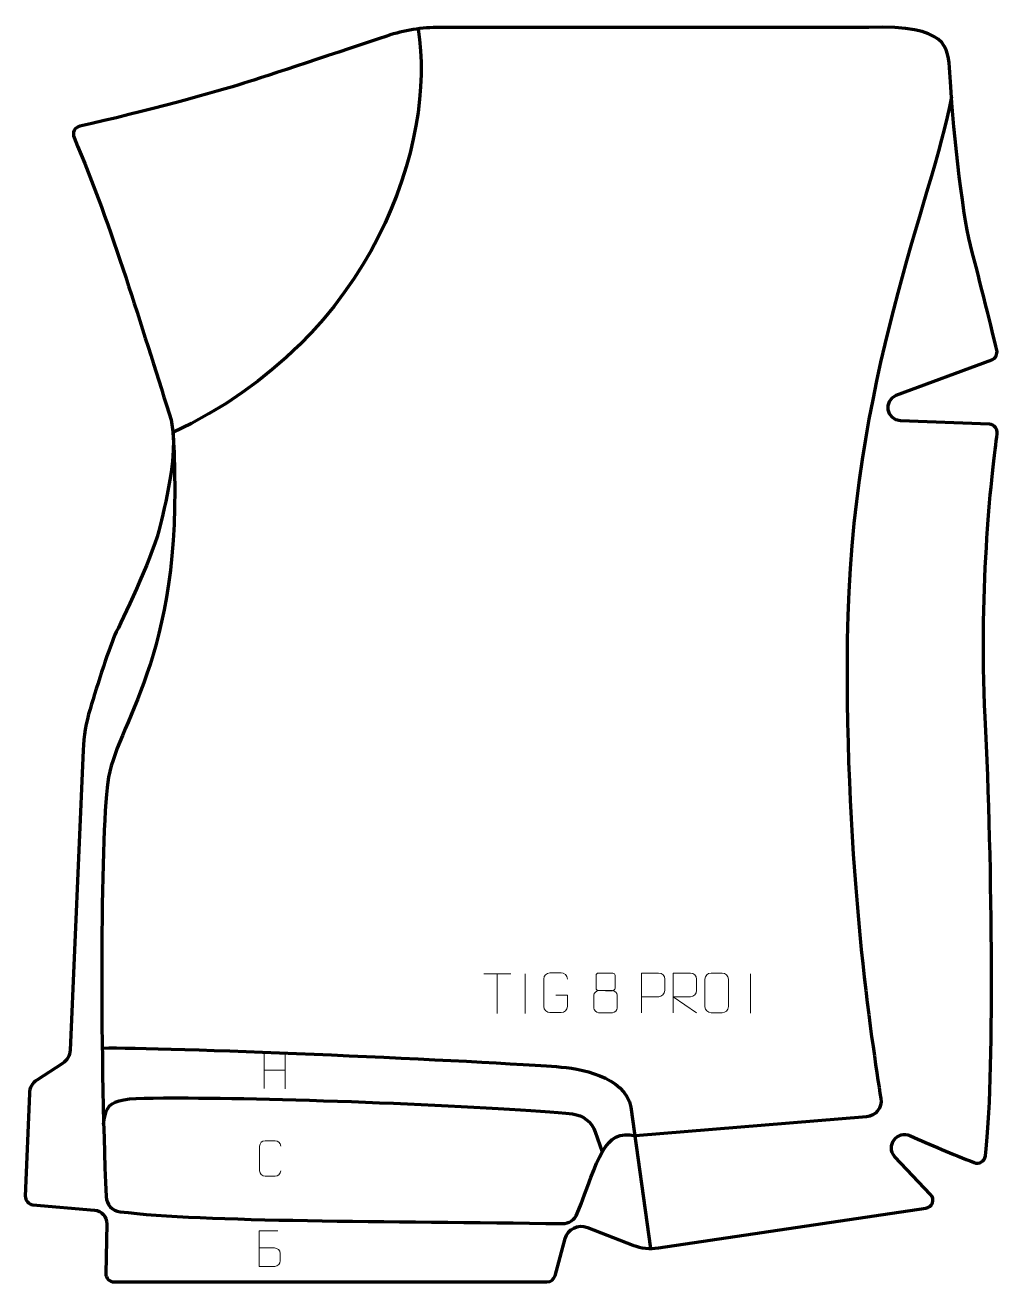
# Model space of a CAD drawing. Header units: millimetres. Extents: x -306 to 307, y -395 to 397.
import ezdxf

# ---------------------------------------------------------------- set-up
doc = ezdxf.new("R2010")
doc.units = ezdxf.units.MM
doc.header["$MEASUREMENT"] = 0
for name, color, linetype in [('layer 1', 7, 'Continuous'), ('layer 2', 7, 'Continuous'), ('layer 3', 7, 'Continuous')]:
    doc.layers.add(name, color=color, linetype=linetype)

msp = doc.modelspace()

# ---------------------------------------------------------------- linework, layer by layer
at = {"layer": 'layer 1', "color": 250, "lineweight": 9}
for points in [[(-17.353, -201.2971), (-17.353, -201.2971), (-0.3658, -201.2971), (-0.3658, -201.2971)], [(-8.8592, -226.2271), (-8.8592, -226.2271), (-8.8592, -201.2736), (-8.8592, -201.2736)], [(8.7795, -201.2633), (8.7795, -201.2633), (8.7795, -226.2374), (8.7795, -226.2374)], [(150.7092, -201.2075), (150.7092, -201.2075), (150.7092, -226.1816), (150.7092, -226.1816)], [(-155.6789, -251.4754), (-155.6789, -251.4754), (-155.6789, -273.6681), (-155.6789, -273.6681)], [(-142.5632, -251.4754), (-142.5632, -251.4754), (-142.5632, -273.8257), (-142.5632, -273.8257)], [(-155.6614, -262.1178), (-155.6614, -262.1178), (-142.5632, -262.1178), (-142.5632, -262.1178)]]:
    msp.add_open_spline(points, degree=3, dxfattribs=at)
for points, knots in [([(28.1457, -214.6871), (28.1457, -214.6871), (35.3138, -214.6871), (35.3138, -214.6871), (35.3138, -214.6871), (35.3138, -214.6871), (35.3138, -221.8552), (35.3138, -221.8552), (35.3138, -221.8552), (35.1741, -224.1786), (33.4969, -225.6582), (31.3491, -225.669), (31.3491, -225.669), (29.0173, -225.6686), (26.6853, -225.6686), (24.3538, -225.669), (24.3538, -225.669), (22.4289, -225.7744), (20.4567, -223.8899), (20.4679, -221.8726), (20.4679, -221.8726), (20.4683, -216.1025), (20.4683, -210.3328), (20.4679, -204.5635), (20.4679, -204.5635), (20.4721, -202.4254), (22.2189, -200.7062), (24.3712, -200.7196), (24.3712, -200.7196), (26.6969, -200.7196), (29.023, -200.7196), (31.3491, -200.7196), (31.3491, -200.7196), (33.2958, -200.6842), (35.2872, -202.1757), (35.3138, -204.6134)], [0, 0, 0, 0, 0.1, 0.1, 0.1, 0.1, 0.2, 0.2, 0.2, 0.2, 0.3, 0.3, 0.3, 0.3, 0.4, 0.4, 0.4, 0.4, 0.5, 0.5, 0.5, 0.5, 0.6, 0.6, 0.6, 0.6, 0.7, 0.7, 0.7, 0.7, 0.8, 0.8, 0.8, 0.8, 1, 1, 1, 1]), ([(53.4198, -202.3231), (53.4198, -204.5361), (53.4198, -208.2184), (53.4198, -210.4317), (53.4198, -210.4317), (53.4348, -210.9391), (54.2422, -211.8705), (54.9423, -211.8693), (54.9423, -211.8693), (57.9122, -211.8691), (60.8824, -211.954), (63.8528, -211.9543), (63.8528, -211.9543), (64.6499, -211.9501), (65.3706, -211.1598), (65.368, -210.4391), (65.368, -210.4391), (65.3677, -208.2231), (65.3677, -204.5384), (65.368, -202.3231), (65.368, -202.3231), (65.3495, -201.6123), (64.7381, -200.8519), (63.9042, -200.8593), (63.9042, -200.8593), (60.8871, -200.8596), (57.8702, -200.8596), (54.8536, -200.8593), (54.8536, -200.8593), (54.2272, -200.8517), (53.4031, -201.5627), (53.4198, -202.3231)], [0, 0, 0, 0, 0.11111111, 0.11111111, 0.11111111, 0.11111111, 0.22222222, 0.22222222, 0.22222222, 0.22222222, 0.33333333, 0.33333333, 0.33333333, 0.33333333, 0.44444444, 0.44444444, 0.44444444, 0.44444444, 0.55555556, 0.55555556, 0.55555556, 0.55555556, 0.66666667, 0.66666667, 0.66666667, 0.66666667, 0.77777778, 0.77777778, 0.77777778, 0.77777778, 1, 1, 1, 1]), ([(82.0411, -225.8108), (82.0411, -225.8108), (82.0411, -200.8572), (82.0411, -200.8572), (82.0411, -200.8572), (85.6361, -200.8572), (89.2314, -200.8572), (92.8268, -200.8572), (92.8268, -200.8572), (95.152, -200.8951), (96.7094, -202.3852), (96.7052, -204.7513), (96.7052, -204.7513), (96.7048, -206.787), (96.7048, -209.8463), (96.7052, -211.8823), (96.7052, -211.8823), (96.6987, -213.7577), (94.8865, -215.6996), (92.8769, -215.7187), (92.8769, -215.7187), (92.8769, -215.7187), (82.0411, -215.7187), (82.0411, -215.7187)], [0, 0, 0, 0, 0.14285714, 0.14285714, 0.14285714, 0.14285714, 0.28571429, 0.28571429, 0.28571429, 0.28571429, 0.42857143, 0.42857143, 0.42857143, 0.42857143, 0.57142857, 0.57142857, 0.57142857, 0.57142857, 0.71428571, 0.71428571, 0.71428571, 0.71428571, 1, 1, 1, 1]), ([(102.0412, -225.8107), (102.0412, -225.8107), (102.0412, -200.8572), (102.0412, -200.8572), (102.0412, -200.8572), (105.636, -200.8572), (109.2315, -200.8572), (112.8267, -200.8572), (112.8267, -200.8572), (115.152, -200.8949), (116.7093, -202.3849), (116.7052, -204.7513), (116.7052, -204.7513), (116.7048, -206.7868), (116.7048, -209.8462), (116.7052, -211.8822), (116.7052, -211.8822), (116.6987, -213.7577), (114.8864, -215.6995), (112.8769, -215.7186), (112.8769, -215.7186), (112.8769, -215.7186), (102.0412, -215.7186), (102.0412, -215.7186), (102.0412, -215.7186), (102.0412, -215.7186), (116.6959, -225.8107), (116.6959, -225.8107)], [0, 0, 0, 0, 0.125, 0.125, 0.125, 0.125, 0.25, 0.25, 0.25, 0.25, 0.375, 0.375, 0.375, 0.375, 0.5, 0.5, 0.5, 0.5, 0.625, 0.625, 0.625, 0.625, 0.75, 0.75, 0.75, 0.75, 1, 1, 1, 1]), ([(125.8536, -200.8575), (128.1793, -200.8575), (130.5054, -200.8575), (132.8315, -200.8575), (132.8315, -200.8575), (134.7781, -200.8219), (136.7695, -202.3135), (136.7962, -204.7511), (136.7962, -204.7511), (136.7958, -210.498), (136.7958, -216.2453), (136.7962, -221.993), (136.7962, -221.993), (136.6564, -224.3164), (134.9792, -225.796), (132.8315, -225.8068), (132.8315, -225.8068), (130.4996, -225.8064), (128.1677, -225.8064), (125.8362, -225.8068), (125.8362, -225.8068), (123.9112, -225.9122), (121.9391, -224.0277), (121.9503, -222.0104), (121.9503, -222.0104), (121.9506, -216.2403), (121.9506, -210.4706), (121.9503, -204.7013), (121.9503, -204.7013), (121.9545, -202.5632), (123.7012, -200.844), (125.8536, -200.8575)], [0, 0, 0, 0, 0.11111111, 0.11111111, 0.11111111, 0.11111111, 0.22222222, 0.22222222, 0.22222222, 0.22222222, 0.33333333, 0.33333333, 0.33333333, 0.33333333, 0.44444444, 0.44444444, 0.44444444, 0.44444444, 0.55555556, 0.55555556, 0.55555556, 0.55555556, 0.66666667, 0.66666667, 0.66666667, 0.66666667, 0.77777778, 0.77777778, 0.77777778, 0.77777778, 1, 1, 1, 1]), ([(51.961, -214.8413), (51.961, -218.0121), (51.961, -219.7142), (51.961, -222.8856), (51.961, -222.8856), (51.9525, -224.1075), (53.6504, -225.8002), (54.903, -225.8087), (54.903, -225.8087), (57.8861, -225.8084), (60.8694, -225.8084), (63.8528, -225.8087), (63.8528, -225.8087), (65.1761, -225.797), (66.7965, -224.1754), (66.7854, -222.8762), (66.7854, -222.8762), (66.7851, -219.708), (66.7851, -218.0092), (66.7854, -214.8413), (66.7854, -214.8413), (66.7157, -213.4609), (65.1379, -211.8823), (63.8325, -211.8884), (63.8325, -211.8884), (60.8559, -211.8887), (57.8793, -211.8887), (54.903, -211.8884), (54.903, -211.8884), (53.8235, -211.882), (51.9772, -213.4609), (51.961, -214.8413)], [0, 0, 0, 0, 0.11111111, 0.11111111, 0.11111111, 0.11111111, 0.22222222, 0.22222222, 0.22222222, 0.22222222, 0.33333333, 0.33333333, 0.33333333, 0.33333333, 0.44444444, 0.44444444, 0.44444444, 0.44444444, 0.55555556, 0.55555556, 0.55555556, 0.55555556, 0.66666667, 0.66666667, 0.66666667, 0.66666667, 0.77777778, 0.77777778, 0.77777778, 0.77777778, 1, 1, 1, 1]), ([(-145.2945, -325.4397), (-145.4197, -327.5207), (-146.9219, -328.8459), (-148.8456, -328.8556), (-148.8456, -328.8556), (-150.9342, -328.8553), (-153.0228, -328.8553), (-155.1111, -328.8556), (-155.1111, -328.8556), (-156.8353, -328.95), (-158.6017, -327.2621), (-158.5917, -325.4553), (-158.5917, -325.4553), (-158.5913, -320.2871), (-158.5913, -315.1194), (-158.5917, -309.952), (-158.5917, -309.952), (-158.5879, -308.0369), (-157.0234, -306.497), (-155.0955, -306.5091), (-155.0955, -306.5091), (-153.0125, -306.5091), (-150.929, -306.5091), (-148.8456, -306.5091), (-148.8456, -306.5091), (-147.1021, -306.4773), (-145.3184, -307.8132), (-145.2945, -309.9966)], [0, 0, 0, 0, 0.125, 0.125, 0.125, 0.125, 0.25, 0.25, 0.25, 0.25, 0.375, 0.375, 0.375, 0.375, 0.5, 0.5, 0.5, 0.5, 0.625, 0.625, 0.625, 0.625, 0.75, 0.75, 0.75, 0.75, 1, 1, 1, 1]), ([(-158.899, -374.1284), (-155.64, -374.128), (-152.3807, -374.128), (-149.121, -374.1284), (-149.121, -374.1284), (-147.3516, -374.1439), (-145.6287, -375.6989), (-145.6287, -377.5347), (-145.6287, -377.5347), (-145.6291, -378.5455), (-145.6291, -381.2768), (-145.6287, -382.2879), (-145.6287, -382.2879), (-145.6129, -383.952), (-146.9942, -385.7558), (-149.0735, -385.7406), (-149.0735, -385.7406), (-152.3335, -385.7403), (-155.5932, -385.7403), (-158.8526, -385.7406), (-158.8526, -385.7406), (-158.8526, -378.2902), (-158.8526, -370.8401), (-158.8526, -363.3903), (-158.8526, -363.3903), (-156.7265, -363.3903), (-149.2548, -363.3903), (-147.1284, -363.3903)], [0, 0, 0, 0, 0.125, 0.125, 0.125, 0.125, 0.25, 0.25, 0.25, 0.25, 0.375, 0.375, 0.375, 0.375, 0.5, 0.5, 0.5, 0.5, 0.625, 0.625, 0.625, 0.625, 0.75, 0.75, 0.75, 0.75, 1, 1, 1, 1])]:
    msp.add_open_spline(points, degree=3, knots=knots, dxfattribs=at)
at = {"layer": 'layer 2', "color": 12, "lineweight": 200}
msp.add_open_spline([(-275.5074, 325.9355), (-276.8063, 328.9776), (-275.0195, 332.4447), (-271.7884, 333.1516), (-271.7884, 333.1516), (-231.9474, 341.8684), (-184.0268, 355.3611), (-168.4785, 360.1451), (-168.4785, 360.1451), (-156.4953, 363.8323), (-105.0437, 381.013), (-78.3191, 389.9594), (-78.3191, 389.9594), (-67.5375, 393.5683), (-56.2433, 395.4084), (-44.874, 395.4081), (-44.874, 395.4081), (-44.874, 395.4081), (225.2236, 395.4014), (225.2236, 395.4014), (225.2236, 395.4014), (274.8814, 396.8157), (275.3692, 383.4045), (276.2702, 367.0412), (276.2702, 367.0412), (277.9346, 336.8198), (283.8359, 279.1337), (289.3142, 258.1338), (289.3142, 258.1338), (295.3936, 234.83), (303.1029, 203.3749), (305.8849, 191.9675), (305.8849, 191.9675), (306.4976, 189.4543), (305.1948, 186.8695), (302.8108, 185.8658), (302.8108, 185.8658), (302.8108, 185.8658), (242.521, 163.523), (242.521, 163.523), (242.521, 163.523), (234.3317, 160.0743), (236.3623, 147.9391), (245.2279, 147.3443), (245.2279, 147.3443), (245.2279, 147.3443), (301.2758, 145.168), (301.2758, 145.168), (301.2758, 145.168), (304.3214, 144.9634), (306.5573, 142.2244), (306.1428, 139.2), (306.1428, 139.2), (303.323, 118.6285), (294.2697, 43.9557), (298.5499, -39.5052), (298.5499, -39.5052), (303.3131, -132.3856), (304.3231, -271.9946), (298.7415, -316.0311), (298.7415, -316.0311), (298.3079, -319.4488), (294.7597, -321.5337), (291.5593, -320.2577), (291.5593, -320.2577), (278.4709, -315.0387), (263.6976, -308.9798), (251.4872, -303.3572), (251.4872, -303.3572), (243.15, -299.5179), (235.5495, -309.8741), (241.7146, -316.6739), (241.7146, -316.6739), (241.7146, -316.6739), (264.2236, -340.3382), (264.2236, -340.3382), (264.2236, -340.3382), (267.0514, -343.4571), (265.2597, -348.4687), (261.0955, -349.0878), (261.0955, -349.0878), (261.0955, -349.0878), (92.7503, -374.1117), (92.7503, -374.1117), (92.7503, -374.1117), (87.3119, -374.9203), (81.757, -374.2962), (76.6333, -372.3013), (76.6333, -372.3013), (76.6333, -372.3013), (47.9324, -361.1256), (47.9324, -361.1256), (47.9324, -361.1256), (42.0988, -358.8541), (35.583, -362.1402), (33.9415, -368.1812), (33.9415, -368.1812), (33.9415, -368.1812), (27.5753, -391.6095), (27.5753, -391.6095), (27.5753, -391.6095), (26.9516, -393.9036), (24.8688, -395.4957), (22.4914, -395.4957), (22.4914, -395.4957), (22.4914, -395.4957), (-250.2185, -395.4957), (-250.2185, -395.4957), (-250.2185, -395.4957), (-253.167, -395.4957), (-255.5412, -393.0764), (-255.4858, -390.1286), (-255.4858, -390.1286), (-255.4858, -390.1286), (-254.8956, -358.8516), (-254.8956, -358.8516), (-254.8956, -358.8516), (-254.812, -354.4271), (-258.1645, -350.6915), (-262.5724, -350.2971), (-262.5724, -350.2971), (-262.5724, -350.2971), (-301.3921, -346.8258), (-301.3921, -346.8258), (-301.3921, -346.8258), (-304.1878, -346.5757), (-306.2968, -344.1775), (-306.187, -341.3725), (-306.187, -341.3725), (-306.187, -341.3725), (-303.6573, -276.6847), (-303.6573, -276.6847), (-303.6573, -276.6847), (-303.5239, -273.267), (-301.7392, -270.1266), (-298.8715, -268.2625), (-298.8715, -268.2625), (-298.8715, -268.2625), (-282.8049, -257.8196), (-282.8049, -257.8196), (-282.8049, -257.8196), (-279.9506, -255.964), (-278.1684, -252.844), (-278.0206, -249.4429), (-278.0206, -249.4429), (-278.0206, -249.4429), (-269.7948, -60.2478), (-269.7948, -60.2478), (-269.7948, -60.2478), (-269.4128, -51.4658), (-267.9343, -42.7687), (-265.3922, -34.3539), (-265.3922, -34.3539), (-260.763, -19.0324), (-253.0806, 5.528), (-248.8702, 14.2292), (-248.8702, 14.2292), (-242.5731, 27.2433), (-224.9416, 64.6055), (-221.1634, 81.3974), (-221.1634, 81.3974), (-217.3851, 98.1896), (-208.5487, 130.6219), (-215.5002, 152.0083), (-215.5002, 152.0083), (-233.1532, 206.3188), (-251.0062, 268.5577), (-275.5074, 325.9355)], degree=3, knots=[0, 0, 0, 0, 0.02325581, 0.02325581, 0.02325581, 0.02325581, 0.04651163, 0.04651163, 0.04651163, 0.04651163, 0.06976744, 0.06976744, 0.06976744, 0.06976744, 0.09302326, 0.09302326, 0.09302326, 0.09302326, 0.11627907, 0.11627907, 0.11627907, 0.11627907, 0.13953488, 0.13953488, 0.13953488, 0.13953488, 0.1627907, 0.1627907, 0.1627907, 0.1627907, 0.18604651, 0.18604651, 0.18604651, 0.18604651, 0.20930233, 0.20930233, 0.20930233, 0.20930233, 0.23255814, 0.23255814, 0.23255814, 0.23255814, 0.25581395, 0.25581395, 0.25581395, 0.25581395, 0.27906977, 0.27906977, 0.27906977, 0.27906977, 0.30232558, 0.30232558, 0.30232558, 0.30232558, 0.3255814, 0.3255814, 0.3255814, 0.3255814, 0.34883721, 0.34883721, 0.34883721, 0.34883721, 0.37209302, 0.37209302, 0.37209302, 0.37209302, 0.39534884, 0.39534884, 0.39534884, 0.39534884, 0.41860465, 0.41860465, 0.41860465, 0.41860465, 0.44186047, 0.44186047, 0.44186047, 0.44186047, 0.46511628, 0.46511628, 0.46511628, 0.46511628, 0.48837209, 0.48837209, 0.48837209, 0.48837209, 0.51162791, 0.51162791, 0.51162791, 0.51162791, 0.53488372, 0.53488372, 0.53488372, 0.53488372, 0.55813953, 0.55813953, 0.55813953, 0.55813953, 0.58139535, 0.58139535, 0.58139535, 0.58139535, 0.60465116, 0.60465116, 0.60465116, 0.60465116, 0.62790698, 0.62790698, 0.62790698, 0.62790698, 0.65116279, 0.65116279, 0.65116279, 0.65116279, 0.6744186, 0.6744186, 0.6744186, 0.6744186, 0.69767442, 0.69767442, 0.69767442, 0.69767442, 0.72093023, 0.72093023, 0.72093023, 0.72093023, 0.74418605, 0.74418605, 0.74418605, 0.74418605, 0.76744186, 0.76744186, 0.76744186, 0.76744186, 0.79069767, 0.79069767, 0.79069767, 0.79069767, 0.81395349, 0.81395349, 0.81395349, 0.81395349, 0.8372093, 0.8372093, 0.8372093, 0.8372093, 0.86046512, 0.86046512, 0.86046512, 0.86046512, 0.88372093, 0.88372093, 0.88372093, 0.88372093, 0.90697674, 0.90697674, 0.90697674, 0.90697674, 0.93023256, 0.93023256, 0.93023256, 0.93023256, 0.95348837, 0.95348837, 0.95348837, 0.95348837, 1, 1, 1, 1], dxfattribs=at)
at = {"layer": 'layer 3', "color": 142, "lineweight": 200}
for points, knots in [([(-58.6595, 394.4973), (-47.3166, 324.0698), (-85.6307, 199.7064), (-213.1955, 139.9681), (-213.1955, 139.9681), (-204.2981, 2.1378), (-246.9052, -39.6991), (-253.6958, -77.361), (-253.6958, -77.361), (-258.8757, -106.0884), (-259.4073, -247.8539), (-255.2823, -341.7662), (-255.2823, -341.7662), (-255.0685, -346.6391), (-251.3742, -350.6456), (-246.5341, -351.2492), (-246.5341, -351.2492), (-193.2742, -357.8902), (-77.6795, -357.082), (32.1089, -358.7725), (32.1089, -358.7725), (36.2843, -358.8371), (40.058, -356.301), (41.582, -352.4134), (41.582, -352.4134), (54.8874, -318.4712), (58.3044, -298.5812), (78.189, -303.4584)], [0, 0, 0, 0, 0.125, 0.125, 0.125, 0.125, 0.25, 0.25, 0.25, 0.25, 0.375, 0.375, 0.375, 0.375, 0.5, 0.5, 0.5, 0.5, 0.625, 0.625, 0.625, 0.625, 0.75, 0.75, 0.75, 0.75, 1, 1, 1, 1]), ([(277.3009, 351.6598), (265.4515, 285.8205), (213.5631, 173.853), (211.6712, 9.4233), (211.6712, 9.4233), (210.0121, -134.7411), (227.4979, -246.1106), (232.8273, -279.8982), (232.8273, -279.8982), (233.7318, -285.6354), (229.5722, -290.931), (223.7842, -291.4164), (223.7842, -291.4164), (223.7842, -291.4164), (78.1889, -303.4585), (78.1889, -303.4585)], [0, 0, 0, 0, 0.2, 0.2, 0.2, 0.2, 0.4, 0.4, 0.4, 0.4, 0.6, 0.6, 0.6, 0.6, 1, 1, 1, 1]), ([(-257.7446, -248.0823), (-218.7486, -247.3841), (-36.2668, -255.2451), (28.495, -259.797), (28.495, -259.797), (42.9801, -260.8151), (71.4157, -265.6076), (75.3965, -285.457), (75.3965, -285.457), (75.3965, -285.457), (87.7522, -374.4519), (87.7522, -374.4519)], [0, 0, 0, 0, 0.25, 0.25, 0.25, 0.25, 0.5, 0.5, 0.5, 0.5, 1, 1, 1, 1]), ([(-256.837, -296.3164), (-254.8989, -278.5667), (-250.5163, -279.5669), (-203.5016, -279.5732), (-203.5016, -279.5732), (-137.9583, -279.5824), (-4.8778, -285.1094), (38.6638, -289.6627), (38.6638, -289.6627), (45.2141, -290.3474), (50.7739, -294.761), (52.9386, -300.9812), (52.9386, -300.9812), (52.9386, -300.9812), (57.3165, -313.5581), (57.3165, -313.5581)], [0, 0, 0, 0, 0.2, 0.2, 0.2, 0.2, 0.4, 0.4, 0.4, 0.4, 0.6, 0.6, 0.6, 0.6, 1, 1, 1, 1])]:
    msp.add_open_spline(points, degree=3, knots=knots, dxfattribs=at)

doc.saveas('drawing.dxf')
